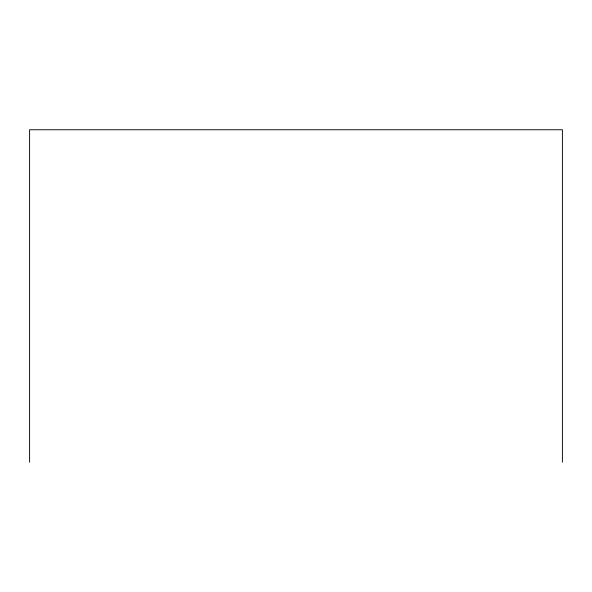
<?xml version="1.0" encoding="UTF-8"?>
<svg xmlns="http://www.w3.org/2000/svg" width="592" height="592" viewBox="0 0 592 592"><rect width="100%" height="100%" fill="white"/><g stroke="black" fill="none" stroke-linecap="round" stroke-linejoin="round"><path stroke-width="0.89" d="M562.4 462.248L562.4 129.752L29.6 129.752L29.6 462.248"/></g></svg>
